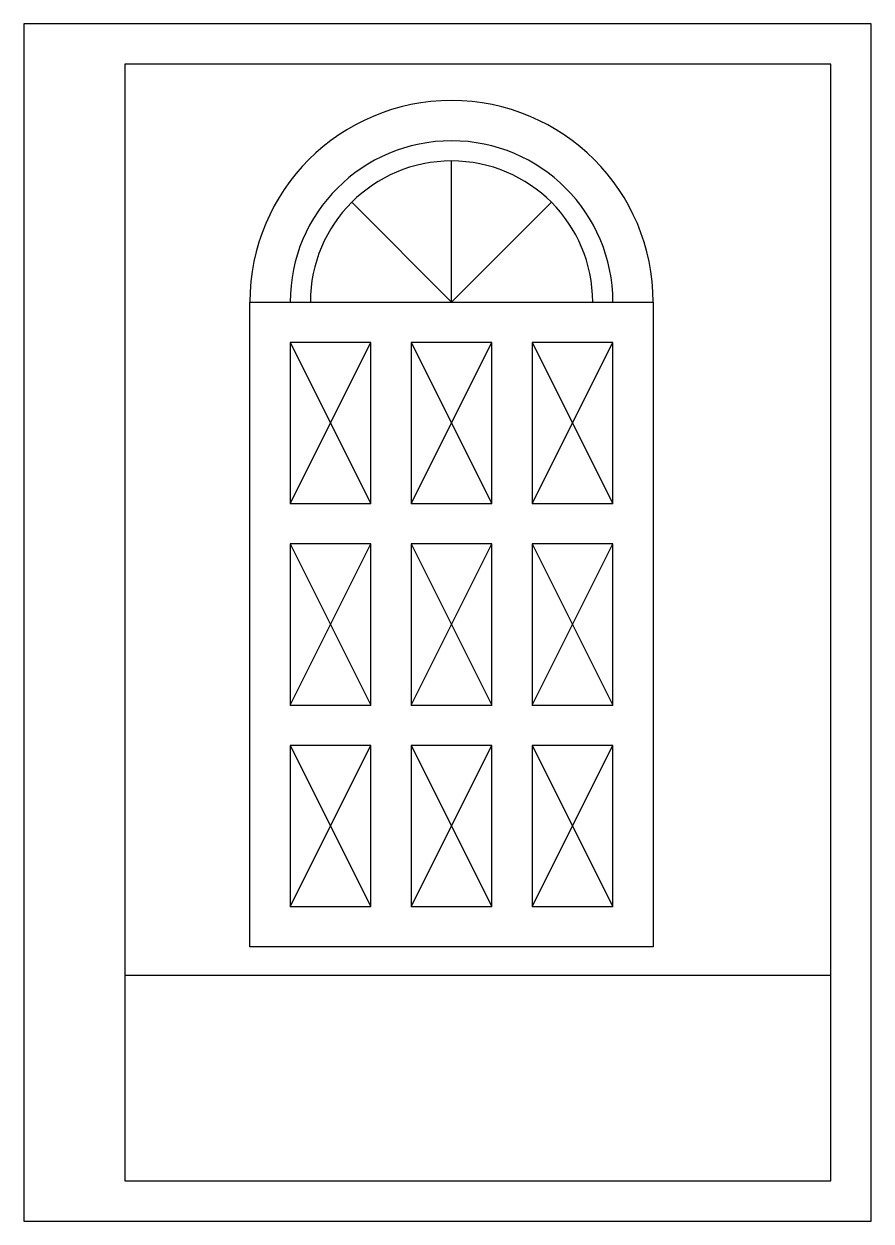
# Model space of a CAD drawing. Header units: millimetres. Extents: x 0 to 210, y 0 to 297.
import ezdxf

# ---------------------------------------------------------------- set-up
doc = ezdxf.new("R2010")
doc.units = ezdxf.units.MM

# ---------------------------------------------------------------- blocks, each defined once
blk = doc.blocks.new('*U1')
for p, q in [((10, 20), (-10, 20)), ((-10, 20), (-10, -20)), ((-10, -20), (10, 20)), ((-10, 20), (10, -20)), ((10, -20), (10, 20)), ((-10, -20), (10, -20))]:
    blk.add_line(p, q)
blk = doc.blocks.new('*U2')
at = {"color": 0, "linetype": 'ByBlock', "lineweight": -2, "transparency": 16777216}
for p in [(0, 100), (30, 100), (60, 100), (0, 50), (30, 50), (60, 50), (0, 0), (30, 0), (60, 0)]:
    blk.add_blockref('*U1', p, dxfattribs=at)

msp = doc.modelspace()

# ---------------------------------------------------------------- linework, layer by layer
for p, q in [((210, 297), (0, 297)), ((0, 297), (0, 0)), ((210, 0), (210, 297)), ((200, 287), (25, 287)), ((25, 287), (25, 10)), ((200, 10), (200, 287)), ((106, 228), (106, 263)), ((106, 228), (81.25, 252.75)), ((106, 228), (130.75, 252.75)), ((56, 68), (56, 228)), ((56, 228), (156, 228)), ((156, 228), (156, 68)), ((156, 68), (56, 68)), ((25, 61), (200, 61)), ((25, 10), (200, 10)), ((0, 0), (210, 0)), ((0, 0), (210, 0))]:
    msp.add_line(p, q)
for radius in [50, 40, 35]:
    msp.add_arc((106, 228), radius, 0, 180)

# ---------------------------------------------------------------- block references
msp.add_blockref('*U2', (76, 98))

doc.saveas('drawing.dxf')
